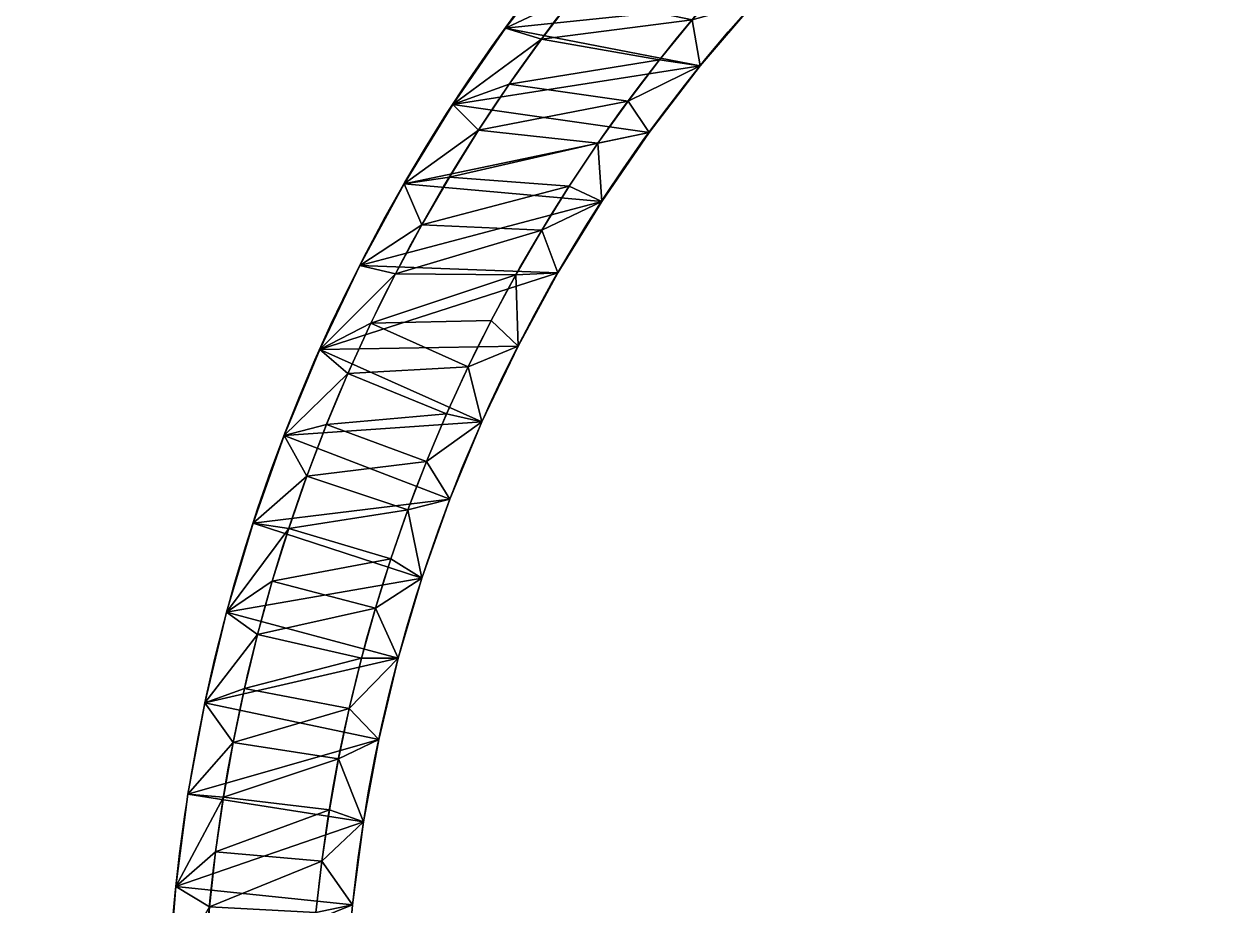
# Model space of a CAD drawing. Header units: millimetres. Extents: x 2995 to 3227, y 1383 to 1648.
# Drawn here: x 3117.37 to 3151, y 1598.6 to 1623.4 of the extents above; entities that cross this region are included whole.
import ezdxf

# ---------------------------------------------------------------- set-up
doc = ezdxf.new("R2010")
doc.units = ezdxf.units.MM

# ---------------------------------------------------------------- blocks, each defined once
blk = doc.blocks.new('Mastil_5')
for p, q in [((-28.508, -16.972, -3), (-28.508, -16.972, 5)), ((-28.679, -18.115, 5), (-28.679, -18.115, 4.5)), ((-26.638, -18.406, -3), (-26.638, -18.406, 5)), ((-27.521, -18.999, 5), (-27.521, -18.999, 4.5)), ((-24.697, -19.74, -3), (-24.697, -19.74, 5)), ((-26.335, -19.846, 5), (-26.335, -19.846, 4.5)), ((-25.123, -20.655, 5), (-25.123, -20.655, 4.5)), ((-22.688, -20.971, -3), (-22.688, -20.971, 5)), ((-29.267, -21.439, 5), (-29.267, -21.439, 4.5)), ((-23.887, -21.426, 5), (-23.887, -21.426, 4.5)), ((-22.626, -22.157, 5), (-22.626, -22.157, 4.5)), ((-20.618, -22.095, -3), (-20.618, -22.095, 5)), ((-29.577, -22.451, -3), (-29.577, -22.451, 5)), ((-27.999, -22.343, 5), (-27.999, -22.343, 4.5)), ((-21.343, -22.847, 5), (-21.343, -22.847, 4.5)), ((-26.703, -23.206, 5), (-26.703, -23.206, 4.5)), ((-20.038, -23.497, 5), (-20.038, -23.497, 4.5)), ((-27.42, -23.934, -3), (-27.42, -23.934, 5)), ((-25.381, -24.028, 5), (-25.381, -24.028, 4.5)), ((-18.714, -24.105, 5), (-18.714, -24.105, 4.5)), ((-16.315, -24.011, -3), (-16.315, -24.011, 5)), ((-24.032, -24.807, 5), (-24.032, -24.807, 4.5)), ((-17.371, -24.67, 5), (-17.371, -24.67, 4.5)), ((-16.011, -25.193, 5), (-16.011, -25.193, 4.5)), ((-25.188, -25.301, -3), (-25.188, -25.301, 5)), ((-22.66, -25.543, 5), (-22.66, -25.543, 4.5)), ((-11.835, -25.467, -3), (-11.835, -25.467, 5)), ((-21.265, -26.235, 5), (-21.265, -26.235, 4.5)), ((-13.244, -26.108, 5), (-13.244, -26.108, 4.5)), ((-9.544, -26.017, -3), (-9.544, -26.017, 5)), ((-22.888, -26.55, -3), (-22.888, -26.55, 5)), ((-11.841, -26.5, 5), (-11.841, -26.5, 4.5)), ((-7.228, -26.446, -3), (-7.228, -26.446, 5)), ((-19.849, -26.883, 5), (-19.849, -26.883, 4.5)), ((-10.425, -26.846, 5), (-10.425, -26.846, 4.5)), ((-4.892, -26.753, -3), (-4.892, -26.753, 5)), ((-9, -27.148, 5), (-9, -27.148, 4.5)), ((-18.413, -27.485, 5), (-18.413, -27.485, 4.5)), ((-7.565, -27.405, 5), (-7.565, -27.405, 4.5)), ((-20.525, -27.677, -3), (-20.525, -27.677, 5)), ((-6.123, -27.616, 5), (-6.123, -27.616, 4.5)), ((-16.959, -28.041, 5), (-16.959, -28.041, 4.5)), ((-15.487, -28.55, 5), (-15.487, -28.55, 4.5)), ((-12.5, -29.428, 5), (-12.5, -29.428, 4.5)), ((-10.987, -29.795, 5), (-10.987, -29.795, 4.5)), ((-9.462, -30.114, 5), (-9.462, -30.114, 4.5)), ((-7.929, -30.385, 5), (-7.929, -30.385, 4.5)), ((-6.388, -30.606, 5), (-6.388, -30.606, 4.5)), ((-10.584, -30.907, -3), (-10.584, -30.907, 5)), ((-8.01, -31.384, -3), (-8.01, -31.384, 5)), ((-5.415, -31.726, -3), (-5.415, -31.726, 5))]:
    blk.add_line(p, q)
at = {"color": 40, "true_color": 0xffcc32}
for p, q in [((-18.491, -23.11, -3), (-18.491, -23.11, 5)), ((-18.107, -28.679, -3), (-18.107, -28.679, 5))]:
    blk.add_line(p, q, dxfattribs=at)
at = {"color": 250, "true_color": 0x1e1e1e}
for p, q in [((-14.094, -24.798, -3), (-14.094, -24.798, 5)), ((-14.635, -25.673, 5), (-14.635, -25.673, 4.5)), ((-14.001, -29.013, 5), (-14.001, -29.013, 4.5)), ((-15.639, -29.553, -3), (-15.639, -29.553, 5)), ((-13.129, -30.296, -3), (-13.129, -30.296, 5))]:
    blk.add_line(p, q, dxfattribs=at)
at = {"color": 250, "true_color": 0x1e1e1e, "extrusion": (-1.32542e-14, 1.93609e-14, -1)}
blk.add_arc((0.188, 18, 3), 50, 235.605, 124.395, dxfattribs=at)
at = {"color": 250, "true_color": 0x1e1e1e, "extrusion": (-2.92362e-14, 8.12067e-15, -1)}
blk.add_arc((0.188, 18, -5), 50, 235.605, 124.395, dxfattribs=at)
at = {"color": 250, "true_color": 0x1e1e1e, "extrusion": (-3.96285e-15, 1.44009e-14, -1)}
for centre in [(0.188, 18, -5), (0.188, 18, -4.5)]:
    blk.add_arc(centre, 49, 254.6129, 105.3869, dxfattribs=at)
at = {"color": 250, "true_color": 0x1e1e1e, "extrusion": (-2.94873e-14, 2.2425e-16, -1)}
blk.add_arc((0.188, 18, 3), 45, 242, 118, dxfattribs=at)
at = {"color": 250, "true_color": 0x1e1e1e, "extrusion": (-3.07946e-14, -9.32328e-16, -1)}
blk.add_arc((0.188, 18, -5), 45, 242, 118, dxfattribs=at)
at = {"color": 250, "true_color": 0x1e1e1e, "extrusion": (-2.71615e-14, 6.55906e-14, -1)}
blk.add_arc((0.188, 18, -5), 46, 254.6129, 105.3869, dxfattribs=at)
at = {"color": 250, "true_color": 0x1e1e1e, "extrusion": (-2.71534e-14, 6.55611e-14, -1)}
blk.add_arc((0.188, 18, -4.5), 46, 254.6129, 105.3869, dxfattribs=at)
at = {"color": 250, "true_color": 0x1e1e1e}
mesh = blk.add_polyface(dxfattribs=at)
corners = [(-48.484, 5.059, -3), (-47.741, 33.451, -3), (-47.741, 2.549, -3), (-46.867, 35.918, -3), (-46.867, 0.082, -3), (-45.865, 38.337, -3), (-45.865, -2.337, -3), (-45.188, 18, -3), (-44.738, -4.7, -3), (-45.126, 15.645, -3), (-44.942, 13.296, -3), (-44.634, 10.96, -3), (-43.489, -7, -3), (-44.205, 8.644, -3), (-43.655, 6.353, -3), (-42.986, 4.094, -3), (-42.122, -9.232, -3), (-42.199, 1.873, -3), (-41.298, -0.303, -3), (-40.639, -11.389, -3), (-40.283, -2.43, -3), (-39.045, -13.466, -3), (-39.159, -4.5, -3), (-37.928, -6.509, -3), (-37.345, -15.457, -3), (-36.594, -8.45, -3), (-35.543, -17.355, -3), (-35.16, -10.319, -3), (-33.645, -19.157, -3), (-33.63, -12.111, -3), (-31.654, -20.857, -3), (-32.008, -13.82, -3), (-30.299, -15.442, -3), (-29.577, -22.451, -3), (-28.508, -16.972, -3), (-27.42, -23.934, -3), (-26.638, -18.406, -3), (-25.188, -25.301, -3), (-24.697, -19.74, -3)]
mesh.append_faces([[corners[k] for k in face] for face in [(0, 1, 2), (2, 3, 4), (4, 5, 6), (8, 11, 12), (12, 15, 16), (16, 18, 19), (19, 20, 21), (21, 23, 24), (24, 25, 26), (26, 27, 28), (28, 29, 30), (30, 32, 33), (33, 34, 35), (35, 36, 37)]], dxfattribs={"vtx0": -1, "vtx1": -1, "color": 250})
mesh.append_faces([[corners[k] for k in face] for face in [(7, 8, 6), (8, 7, 9), (8, 9, 10), (8, 10, 11), (12, 11, 13), (12, 13, 14), (12, 14, 15), (16, 15, 17), (16, 17, 18), (19, 18, 20), (21, 20, 22), (21, 22, 23), (24, 23, 25), (26, 25, 27), (28, 27, 29), (30, 29, 31), (30, 31, 32), (33, 32, 34), (35, 34, 36), (37, 36, 38)]], dxfattribs={"vtx0": -1, "vtx2": -1, "color": 250})
at = {"color": 1, "true_color": 0xff0000}
mesh = blk.add_polyface(dxfattribs=at)
corners = [(-49.137, 15.765, 4.5), (-49.18, 18.878, 4.5), (-49.183, 17.321, 4.5), (-49.128, 20.434, 4.5), (-49.041, 14.21, 4.5), (-49.026, 21.988, 4.5), (-48.896, 12.66, 4.5), (-48.874, 23.538, 4.5), (-48.702, 11.115, 4.5), (-48.674, 25.082, 4.5), (-48.459, 9.577, 4.5), (-48.424, 26.619, 4.5), (-48.167, 8.048, 4.5), (-48.126, 28.148, 4.5), (-47.826, 6.528, 4.5), (-47.779, 29.666, 4.5), (-47.438, 5.02, 4.5), (-47.385, 31.172, 4.5), (-47.001, 3.526, 4.5), (-46.942, 32.665, 4.5), (-46.518, 2.045, 4.5), (-46.453, 34.143, 4.5), (-45.988, 0.581, 4.5), (-46.182, 17.272, 4.5), (-46.136, 15.816, 4.5), (-46.044, 14.361, 4.5), (-45.906, 12.911, 4.5), (-45.411, -0.865, 4.5), (-45.722, 11.465, 4.5), (-45.492, 10.026, 4.5), (-45.216, 8.595, 4.5), (-44.789, -2.292, 4.5), (-44.896, 7.174, 4.5), (-44.531, 5.763, 4.5), (-44.121, -3.699, 4.5), (-44.121, 4.365, 4.5), (-43.41, -5.084, 4.5), (-43.667, 2.98, 4.5), (-43.169, 1.61, 4.5), (-42.654, -6.446, 4.5), (-42.629, 0.257, 4.5), (-41.856, -7.783, 4.5), (-42.045, -1.078, 4.5), (-41.42, -2.394, 4.5), (-41.016, -9.094, 4.5), (-40.753, -3.69, 4.5), (-40.134, -10.378, 4.5), (-40.046, -4.964, 4.5), (-39.213, -11.633, 4.5), (-39.299, -6.215, 4.5), (-38.512, -7.442, 4.5), (-38.251, -12.858, 4.5), (-37.687, -8.643, 4.5), (-37.252, -14.051, 4.5), (-36.824, -9.817, 4.5), (-36.215, -15.213, 4.5), (-35.925, -10.964, 4.5), (-35.141, -16.341, 4.5), (-34.989, -12.081, 4.5), (-34.032, -17.434, 4.5), (-34.019, -13.168, 4.5), (-32.889, -18.492, 4.5), (-33.015, -14.224, 4.5), (-31.978, -15.248, 4.5), (-31.713, -19.512, 4.5), (-30.909, -16.238, 4.5), (-30.505, -20.495, 4.5), (-29.809, -17.194, 4.5), (-29.267, -21.439, 4.5), (-28.679, -18.115, 4.5), (-27.999, -22.343, 4.5)]
mesh.append_faces([[corners[k] for k in face] for face in [(0, 1, 2)]], dxfattribs={"vtx0": -1, "color": 1})
mesh.append_faces([[corners[k] for k in face] for face in [(23, 22, 24), (24, 22, 25), (25, 22, 26), (26, 27, 28), (28, 27, 29), (29, 27, 30), (30, 31, 32), (32, 31, 33), (33, 34, 35), (35, 36, 37), (37, 36, 38), (38, 39, 40), (40, 41, 42), (42, 41, 43), (43, 44, 45), (45, 46, 47), (47, 48, 49), (49, 48, 50), (50, 51, 52), (52, 53, 54), (54, 55, 56), (56, 57, 58), (58, 59, 60), (60, 61, 62), (62, 61, 63), (63, 64, 65), (65, 66, 67), (67, 68, 69)]], dxfattribs={"vtx0": -1, "vtx1": -1, "color": 1})
mesh.append_faces([[corners[k] for k in face] for face in [(21, 22, 23)]], dxfattribs={"vtx0": -1, "vtx1": -1, "vtx2": -1, "color": 1})
mesh.append_faces([[corners[k] for k in face] for face in [(3, 0, 4), (5, 4, 6), (7, 6, 8), (9, 8, 10), (11, 10, 12), (13, 12, 14), (15, 14, 16), (17, 16, 18), (19, 18, 20), (21, 20, 22), (26, 22, 27), (30, 27, 31), (33, 31, 34), (35, 34, 36), (38, 36, 39), (40, 39, 41), (43, 41, 44), (45, 44, 46), (47, 46, 48), (50, 48, 51), (52, 51, 53), (54, 53, 55), (56, 55, 57), (58, 57, 59), (60, 59, 61), (63, 61, 64), (65, 64, 66), (67, 66, 68), (69, 68, 70)]], dxfattribs={"vtx0": -1, "vtx2": -1, "color": 1})
at = {"color": 250, "true_color": 0x1e1e1e}
mesh = blk.add_polyface(dxfattribs=at)
corners = [(-41.016, -9.094, 5), (-40.639, -11.389, 5), (-40.134, -10.378, 5), (-39.045, -13.466, 5), (-39.213, -11.633, 5), (-38.251, -12.858, 5), (-37.345, -15.457, 5), (-37.252, -14.051, 5), (-35.543, -17.355, 5), (-36.215, -15.213, 5), (-35.141, -16.341, 5), (-33.645, -19.157, 5), (-34.032, -17.434, 5), (-32.889, -18.492, 5), (-31.654, -20.857, 5), (-31.713, -19.512, 5), (-30.505, -20.495, 5), (-29.577, -22.451, 5), (-29.267, -21.439, 5), (-27.42, -23.934, 5), (-27.999, -22.343, 5), (-35.16, -10.319, 5), (-35.925, -10.964, 5), (-34.989, -12.081, 5), (-33.63, -12.111, 5), (-34.019, -13.168, 5), (-33.015, -14.224, 5), (-32.008, -13.82, 5), (-31.978, -15.248, 5), (-30.299, -15.442, 5), (-30.909, -16.238, 5), (-29.809, -17.194, 5), (-28.508, -16.972, 5), (-28.679, -18.115, 5), (-27.521, -18.999, 5), (-26.638, -18.406, 5)]
mesh.append_faces([[corners[k] for k in face] for face in [(0, 1, 2), (2, 3, 4), (4, 3, 5), (5, 6, 7), (7, 8, 9), (9, 8, 10), (10, 11, 12), (12, 11, 13), (13, 14, 15), (15, 14, 16), (16, 17, 18), (18, 19, 20), (21, 23, 24), (24, 26, 27), (27, 28, 29), (29, 31, 32), (32, 34, 35)]], dxfattribs={"vtx0": -1, "vtx1": -1, "color": 250})
mesh.append_faces([[corners[k] for k in face] for face in [(2, 1, 3), (5, 3, 6), (7, 6, 8), (10, 8, 11), (13, 11, 14), (16, 14, 17), (18, 17, 19), (21, 22, 23), (24, 23, 25), (24, 25, 26), (27, 26, 28), (29, 28, 30), (29, 30, 31), (32, 31, 33), (32, 33, 34)]], dxfattribs={"vtx0": -1, "vtx2": -1, "color": 250})
mesh = blk.add_polyface(dxfattribs=at)
corners = [(-30.299, -15.442, 5), (-28.508, -16.972, -3), (-30.299, -15.442, -3), (-28.508, -16.972, 5)]
mesh.append_faces([[corners[k] for k in face] for face in [(0, 1, 2), (1, 0, 3)]], dxfattribs={"vtx0": -1, "color": 250})
mesh = blk.add_polyface(dxfattribs=at)
corners = [(-28.508, -16.972, 5), (-26.638, -18.406, -3), (-28.508, -16.972, -3), (-26.638, -18.406, 5)]
mesh.append_faces([[corners[k] for k in face] for face in [(0, 1, 2), (1, 0, 3)]], dxfattribs={"vtx0": -1, "color": 250})
mesh = blk.add_polyface(dxfattribs=at)
corners = [(-28.679, -18.115, 5), (-29.809, -17.194, 4.5), (-28.679, -18.115, 4.5), (-29.809, -17.194, 5)]
mesh.append_faces([[corners[k] for k in face] for face in [(0, 1, 2), (1, 0, 3)]], dxfattribs={"vtx0": -1, "color": 250})
at = {"color": 1, "true_color": 0xff0000}
mesh = blk.add_polyface(dxfattribs=at)
corners = [(-28.679, -18.115, 4.5), (-27.999, -22.343, 4.5), (-27.521, -18.999, 4.5), (-26.703, -23.206, 4.5), (-26.335, -19.846, 4.5), (-25.381, -24.028, 4.5), (-25.123, -20.655, 4.5), (-24.032, -24.807, 4.5), (-23.887, -21.426, 4.5), (-22.66, -25.543, 4.5), (-22.626, -22.157, 4.5), (-21.265, -26.235, 4.5), (-21.343, -22.847, 4.5), (-20.038, -23.497, 4.5), (-19.849, -26.883, 4.5), (-18.714, -24.105, 4.5), (-18.413, -27.485, 4.5), (-17.371, -24.67, 4.5), (-16.959, -28.041, 4.5), (-16.011, -25.193, 4.5), (-15.487, -28.55, 4.5), (-14.635, -25.673, 4.5), (-14.001, -29.013, 4.5), (-13.244, -26.108, 4.5), (-12.5, -29.428, 4.5), (-11.841, -26.5, 4.5), (-10.987, -29.795, 4.5), (-10.425, -26.846, 4.5), (-9.462, -30.114, 4.5), (-9, -27.148, 4.5), (-7.929, -30.385, 4.5), (-7.565, -27.405, 4.5), (-6.388, -30.606, 4.5), (-6.123, -27.616, 4.5), (-4.84, -30.779, 4.5), (-4.675, -27.781, 4.5), (-3.288, -30.902, 4.5), (-3.223, -27.9, 4.5), (-1.732, -30.976, 4.5), (-1.768, -27.973, 4.5), (-0.311, -28, 4.5), (-0.176, -31, 4.5), (1.146, -27.981, 4.5), (1.381, -30.975, 4.5), (2.602, -27.915, 4.5), (2.937, -30.9, 4.5), (4.055, -27.804, 4.5), (4.489, -30.776, 4.5), (5.504, -27.647, 4.5), (6.036, -30.603, 4.5), (6.947, -27.443, 4.5), (7.578, -30.381, 4.5), (8.382, -27.195, 4.5), (9.111, -30.11, 4.5), (9.81, -26.9, 4.5), (10.635, -29.79, 4.5), (11.227, -26.561, 4.5), (12.148, -29.422, 4.5), (12.016, -26.346, 4.5), (12.054, -26.336, 4.5), (12.092, -26.327, 4.5)]
mesh.append_faces([[corners[k] for k in face] for face in [(0, 1, 2), (2, 3, 4), (4, 5, 6), (6, 7, 8), (8, 9, 10), (10, 11, 12), (12, 11, 13), (13, 14, 15), (15, 16, 17), (17, 18, 19), (19, 20, 21), (21, 22, 23), (23, 24, 25), (25, 26, 27), (27, 28, 29), (29, 30, 31), (31, 32, 33), (33, 34, 35), (35, 36, 37), (37, 38, 39), (39, 38, 40), (40, 41, 42), (42, 43, 44), (44, 45, 46), (46, 47, 48), (48, 49, 50), (50, 51, 52), (52, 53, 54), (54, 55, 56), (56, 57, 58), (58, 57, 59), (59, 57, 60)]], dxfattribs={"vtx0": -1, "vtx1": -1, "color": 1})
mesh.append_faces([[corners[k] for k in face] for face in [(2, 1, 3), (4, 3, 5), (6, 5, 7), (8, 7, 9), (10, 9, 11), (13, 11, 14), (15, 14, 16), (17, 16, 18), (19, 18, 20), (21, 20, 22), (23, 22, 24), (25, 24, 26), (27, 26, 28), (29, 28, 30), (31, 30, 32), (33, 32, 34), (35, 34, 36), (37, 36, 38), (40, 38, 41), (42, 41, 43), (44, 43, 45), (46, 45, 47), (48, 47, 49), (50, 49, 51), (52, 51, 53), (54, 53, 55), (56, 55, 57)]], dxfattribs={"vtx0": -1, "vtx2": -1, "color": 1})
at = {"color": 250, "true_color": 0x1e1e1e}
mesh = blk.add_polyface(dxfattribs=at)
corners = [(-27.521, -18.999, 5), (-28.679, -18.115, 4.5), (-27.521, -18.999, 4.5), (-28.679, -18.115, 5)]
mesh.append_faces([[corners[k] for k in face] for face in [(0, 1, 2), (1, 0, 3)]], dxfattribs={"vtx0": -1, "color": 250})
mesh = blk.add_polyface(dxfattribs=at)
corners = [(-27.999, -22.343, 5), (-27.42, -23.934, 5), (-26.703, -23.206, 5), (-25.188, -25.301, 5), (-25.381, -24.028, 5), (-24.032, -24.807, 5), (-22.888, -26.55, 5), (-22.66, -25.543, 5), (-20.525, -27.677, 5), (-21.265, -26.235, 5), (-19.849, -26.883, 5), (-18.107, -28.679, 5), (-18.413, -27.485, 5), (-16.959, -28.041, 5), (-15.639, -29.553, 5), (-15.487, -28.55, 5), (-13.129, -30.296, 5), (-14.001, -29.013, 5), (-26.638, -18.406, 5), (-27.521, -18.999, 5), (-26.335, -19.846, 5), (-24.697, -19.74, 5), (-25.123, -20.655, 5), (-23.887, -21.426, 5), (-22.688, -20.971, 5), (-22.626, -22.157, 5), (-20.618, -22.095, 5), (-21.343, -22.847, 5), (-20.038, -23.497, 5), (-18.491, -23.11, 5), (-18.714, -24.105, 5), (-17.371, -24.67, 5), (-16.315, -24.011, 5), (-16.011, -25.193, 5), (-14.094, -24.798, 5), (-14.635, -25.673, 5), (-13.244, -26.108, 5)]
mesh.append_faces([[corners[k] for k in face] for face in [(0, 1, 2), (2, 3, 4), (4, 3, 5), (5, 6, 7), (7, 8, 9), (9, 8, 10), (10, 11, 12), (12, 11, 13), (13, 14, 15), (15, 16, 17), (18, 20, 21), (21, 23, 24), (24, 25, 26), (26, 28, 29), (29, 31, 32), (32, 33, 34)]], dxfattribs={"vtx0": -1, "vtx1": -1, "color": 250})
mesh.append_faces([[corners[k] for k in face] for face in [(2, 1, 3), (5, 3, 6), (7, 6, 8), (10, 8, 11), (13, 11, 14), (15, 14, 16), (18, 19, 20), (21, 20, 22), (21, 22, 23), (24, 23, 25), (26, 25, 27), (26, 27, 28), (29, 28, 30), (29, 30, 31), (32, 31, 33), (34, 33, 35), (34, 35, 36)]], dxfattribs={"vtx0": -1, "vtx2": -1, "color": 250})
mesh = blk.add_polyface(dxfattribs=at)
corners = [(-26.638, -18.406, 5), (-24.697, -19.74, -3), (-26.638, -18.406, -3), (-24.697, -19.74, 5)]
mesh.append_faces([[corners[k] for k in face] for face in [(0, 1, 2), (1, 0, 3)]], dxfattribs={"vtx0": -1, "color": 250})
mesh = blk.add_polyface(dxfattribs=at)
corners = [(-26.335, -19.846, 5), (-27.521, -18.999, 4.5), (-26.335, -19.846, 4.5), (-27.521, -18.999, 5)]
mesh.append_faces([[corners[k] for k in face] for face in [(0, 1, 2), (1, 0, 3)]], dxfattribs={"vtx0": -1, "color": 250})
mesh = blk.add_polyface(dxfattribs=at)
corners = [(-25.188, -25.301, -3), (-24.697, -19.74, -3), (-22.888, -26.55, -3), (-22.688, -20.971, -3), (-20.525, -27.677, -3), (-20.618, -22.095, -3), (-18.491, -23.11, -3), (-18.107, -28.679, -3), (-16.315, -24.011, -3), (-15.639, -29.553, -3), (-14.094, -24.798, -3), (-13.129, -30.296, -3), (-11.835, -25.467, -3), (-10.584, -30.907, -3), (-9.544, -26.017, -3), (-8.01, -31.384, -3), (-7.228, -26.446, -3), (-5.415, -31.726, -3), (-4.892, -26.753, -3), (-2.805, -31.931, -3), (-2.543, -26.938, -3), (-0.188, -32, -3), (-0.188, -27, -3), (2.167, -26.938, -3), (2.429, -31.931, -3), (4.516, -26.753, -3), (5.038, -31.726, -3), (6.851, -26.446, -3), (7.634, -31.384, -3), (9.168, -26.017, -3), (10.207, -30.907, -3), (11.459, -25.467, -3), (12.753, -30.296, -3), (13.718, -24.798, -3), (15.263, -29.553, -3), (15.938, -24.011, -3), (17.73, -28.679, -3)]
mesh.append_faces([[corners[k] for k in face] for face in [(0, 1, 2), (2, 3, 4), (4, 6, 7), (7, 8, 9), (9, 10, 11), (11, 12, 13), (13, 14, 15), (15, 16, 17), (17, 18, 19), (19, 20, 21), (21, 23, 24), (24, 25, 26), (26, 27, 28), (28, 29, 30), (30, 31, 32), (32, 33, 34), (34, 35, 36)]], dxfattribs={"vtx0": -1, "vtx1": -1, "color": 250})
mesh.append_faces([[corners[k] for k in face] for face in [(2, 1, 3), (4, 3, 5), (4, 5, 6), (7, 6, 8), (9, 8, 10), (11, 10, 12), (13, 12, 14), (15, 14, 16), (17, 16, 18), (19, 18, 20), (21, 20, 22), (21, 22, 23), (24, 23, 25), (26, 25, 27), (28, 27, 29), (30, 29, 31), (32, 31, 33), (34, 33, 35)]], dxfattribs={"vtx0": -1, "vtx2": -1, "color": 250})
mesh = blk.add_polyface(dxfattribs=at)
corners = [(-24.697, -19.74, 5), (-22.688, -20.971, -3), (-24.697, -19.74, -3), (-22.688, -20.971, 5)]
mesh.append_faces([[corners[k] for k in face] for face in [(0, 1, 2), (1, 0, 3)]], dxfattribs={"vtx0": -1, "color": 250})
mesh = blk.add_polyface(dxfattribs=at)
corners = [(-25.123, -20.655, 5), (-26.335, -19.846, 4.5), (-25.123, -20.655, 4.5), (-26.335, -19.846, 5)]
mesh.append_faces([[corners[k] for k in face] for face in [(0, 1, 2), (1, 0, 3)]], dxfattribs={"vtx0": -1, "color": 250})
mesh = blk.add_polyface(dxfattribs=at)
corners = [(-30.505, -20.495, 5), (-29.267, -21.439, 4.5), (-30.505, -20.495, 4.5), (-29.267, -21.439, 5)]
mesh.append_faces([[corners[k] for k in face] for face in [(0, 1, 2), (1, 0, 3)]], dxfattribs={"vtx0": -1, "color": 250})
mesh = blk.add_polyface(dxfattribs=at)
corners = [(-23.887, -21.426, 5), (-25.123, -20.655, 4.5), (-23.887, -21.426, 4.5), (-25.123, -20.655, 5)]
mesh.append_faces([[corners[k] for k in face] for face in [(0, 1, 2), (1, 0, 3)]], dxfattribs={"vtx0": -1, "color": 250})
mesh = blk.add_polyface(dxfattribs=at)
corners = [(-29.577, -22.451, 5), (-31.654, -20.857, -3), (-29.577, -22.451, -3), (-31.654, -20.857, 5)]
mesh.append_faces([[corners[k] for k in face] for face in [(0, 1, 2), (1, 0, 3)]], dxfattribs={"vtx0": -1, "color": 250})
mesh = blk.add_polyface(dxfattribs=at)
corners = [(-22.688, -20.971, 5), (-20.618, -22.095, -3), (-22.688, -20.971, -3), (-20.618, -22.095, 5)]
mesh.append_faces([[corners[k] for k in face] for face in [(0, 1, 2), (1, 0, 3)]], dxfattribs={"vtx0": -1, "color": 250})
mesh = blk.add_polyface(dxfattribs=at)
corners = [(-29.267, -21.439, 4.5), (-27.999, -22.343, 5), (-27.999, -22.343, 4.5), (-29.267, -21.439, 5)]
mesh.append_faces([[corners[k] for k in face] for face in [(0, 1, 2), (1, 0, 3)]], dxfattribs={"vtx0": -1, "color": 250})
mesh = blk.add_polyface(dxfattribs=at)
corners = [(-22.626, -22.157, 5), (-23.887, -21.426, 4.5), (-22.626, -22.157, 4.5), (-23.887, -21.426, 5)]
mesh.append_faces([[corners[k] for k in face] for face in [(0, 1, 2), (1, 0, 3)]], dxfattribs={"vtx0": -1, "color": 250})
mesh = blk.add_polyface(dxfattribs=at)
corners = [(-21.343, -22.847, 5), (-22.626, -22.157, 4.5), (-21.343, -22.847, 4.5), (-22.626, -22.157, 5)]
mesh.append_faces([[corners[k] for k in face] for face in [(0, 1, 2), (1, 0, 3)]], dxfattribs={"vtx0": -1, "color": 250})
mesh = blk.add_polyface(dxfattribs=at)
corners = [(-20.618, -22.095, 5), (-18.491, -23.11, -3), (-20.618, -22.095, -3), (-18.491, -23.11, 5)]
mesh.append_faces([[corners[k] for k in face] for face in [(0, 1, 2), (1, 0, 3)]], dxfattribs={"vtx0": -1, "color": 250})
mesh = blk.add_polyface(dxfattribs=at)
corners = [(-27.42, -23.934, 5), (-29.577, -22.451, -3), (-27.42, -23.934, -3), (-29.577, -22.451, 5)]
mesh.append_faces([[corners[k] for k in face] for face in [(0, 1, 2), (1, 0, 3)]], dxfattribs={"vtx0": -1, "color": 250})
mesh = blk.add_polyface(dxfattribs=at)
corners = [(-27.999, -22.343, 5), (-26.703, -23.206, 4.5), (-27.999, -22.343, 4.5), (-26.703, -23.206, 5)]
mesh.append_faces([[corners[k] for k in face] for face in [(0, 1, 2), (1, 0, 3)]], dxfattribs={"vtx0": -1, "color": 250})
mesh = blk.add_polyface(dxfattribs=at)
corners = [(-20.038, -23.497, 5), (-21.343, -22.847, 4.5), (-20.038, -23.497, 4.5), (-21.343, -22.847, 5)]
mesh.append_faces([[corners[k] for k in face] for face in [(0, 1, 2), (1, 0, 3)]], dxfattribs={"vtx0": -1, "color": 250})
mesh = blk.add_polyface(dxfattribs=at)
corners = [(-26.703, -23.206, 4.5), (-25.381, -24.028, 5), (-25.381, -24.028, 4.5), (-26.703, -23.206, 5)]
mesh.append_faces([[corners[k] for k in face] for face in [(0, 1, 2), (1, 0, 3)]], dxfattribs={"vtx0": -1, "color": 250})
mesh = blk.add_polyface(dxfattribs=at)
corners = [(-18.491, -23.11, 5), (-16.315, -24.011, -3), (-18.491, -23.11, -3), (-16.315, -24.011, 5)]
mesh.append_faces([[corners[k] for k in face] for face in [(0, 1, 2), (1, 0, 3)]], dxfattribs={"vtx0": -1, "color": 250})
mesh = blk.add_polyface(dxfattribs=at)
corners = [(-18.714, -24.105, 5), (-20.038, -23.497, 4.5), (-18.714, -24.105, 4.5), (-20.038, -23.497, 5)]
mesh.append_faces([[corners[k] for k in face] for face in [(0, 1, 2), (1, 0, 3)]], dxfattribs={"vtx0": -1, "color": 250})
mesh = blk.add_polyface(dxfattribs=at)
corners = [(-25.188, -25.301, -3), (-27.42, -23.934, 5), (-27.42, -23.934, -3), (-25.188, -25.301, 5)]
mesh.append_faces([[corners[k] for k in face] for face in [(0, 1, 2), (1, 0, 3)]], dxfattribs={"vtx0": -1, "color": 250})
mesh = blk.add_polyface(dxfattribs=at)
corners = [(-25.381, -24.028, 5), (-24.032, -24.807, 4.5), (-25.381, -24.028, 4.5), (-24.032, -24.807, 5)]
mesh.append_faces([[corners[k] for k in face] for face in [(0, 1, 2), (1, 0, 3)]], dxfattribs={"vtx0": -1, "color": 250})
mesh = blk.add_polyface(dxfattribs=at)
corners = [(-17.371, -24.67, 5), (-18.714, -24.105, 4.5), (-17.371, -24.67, 4.5), (-18.714, -24.105, 5)]
mesh.append_faces([[corners[k] for k in face] for face in [(0, 1, 2), (1, 0, 3)]], dxfattribs={"vtx0": -1, "color": 250})
mesh = blk.add_polyface(dxfattribs=at)
corners = [(-16.315, -24.011, 5), (-14.094, -24.798, -3), (-16.315, -24.011, -3), (-14.094, -24.798, 5)]
mesh.append_faces([[corners[k] for k in face] for face in [(0, 1, 2), (1, 0, 3)]], dxfattribs={"vtx0": -1, "color": 250})
mesh = blk.add_polyface(dxfattribs=at)
corners = [(-24.032, -24.807, 4.5), (-22.66, -25.543, 5), (-22.66, -25.543, 4.5), (-24.032, -24.807, 5)]
mesh.append_faces([[corners[k] for k in face] for face in [(0, 1, 2), (1, 0, 3)]], dxfattribs={"vtx0": -1, "color": 250})
mesh = blk.add_polyface(dxfattribs=at)
corners = [(-16.011, -25.193, 5), (-17.371, -24.67, 4.5), (-16.011, -25.193, 4.5), (-17.371, -24.67, 5)]
mesh.append_faces([[corners[k] for k in face] for face in [(0, 1, 2), (1, 0, 3)]], dxfattribs={"vtx0": -1, "color": 250})
mesh = blk.add_polyface(dxfattribs=at)
corners = [(-14.094, -24.798, 5), (-11.835, -25.467, -3), (-14.094, -24.798, -3), (-11.835, -25.467, 5)]
mesh.append_faces([[corners[k] for k in face] for face in [(0, 1, 2), (1, 0, 3)]], dxfattribs={"vtx0": -1, "color": 250})
mesh = blk.add_polyface(dxfattribs=at)
corners = [(-14.001, -29.013, 5), (-13.129, -30.296, 5), (-12.5, -29.428, 5), (-10.584, -30.907, 5), (-10.987, -29.795, 5), (-9.462, -30.114, 5), (-8.01, -31.384, 5), (-7.929, -30.385, 5), (-5.415, -31.726, 5), (-6.388, -30.606, 5), (-4.84, -30.779, 5), (-2.805, -31.931, 5), (-3.288, -30.902, 5), (-1.732, -30.976, 5), (-0.188, -32, 5), (-0.176, -31, 5), (2.429, -31.931, 5), (-14.094, -24.798, 5), (-13.244, -26.108, 5), (-11.835, -25.467, 5), (-11.841, -26.5, 5), (-10.425, -26.846, 5), (-9.544, -26.017, 5), (-9, -27.148, 5), (-7.228, -26.446, 5), (-7.565, -27.405, 5), (-6.123, -27.616, 5), (-4.892, -26.753, 5), (-4.675, -27.781, 5), (-2.543, -26.938, 5), (-3.223, -27.9, 5), (-1.768, -27.973, 5), (-0.188, -27, 5), (-0.311, -28, 5), (1.146, -27.981, 5), (2.167, -26.938, 5)]
mesh.append_faces([[corners[k] for k in face] for face in [(0, 1, 2), (2, 3, 4), (4, 3, 5), (5, 6, 7), (7, 8, 9), (9, 8, 10), (10, 11, 12), (12, 11, 13), (13, 14, 15), (17, 18, 19), (19, 21, 22), (22, 23, 24), (24, 26, 27), (27, 28, 29), (29, 31, 32), (32, 34, 35)]], dxfattribs={"vtx0": -1, "vtx1": -1, "color": 250})
mesh.append_faces([[corners[k] for k in face] for face in [(2, 1, 3), (5, 3, 6), (7, 6, 8), (10, 8, 11), (13, 11, 14), (15, 14, 16), (19, 18, 20), (19, 20, 21), (22, 21, 23), (24, 23, 25), (24, 25, 26), (27, 26, 28), (29, 28, 30), (29, 30, 31), (32, 31, 33), (32, 33, 34)]], dxfattribs={"vtx0": -1, "vtx2": -1, "color": 250})
mesh = blk.add_polyface(dxfattribs=at)
corners = [(-14.635, -25.673, 5), (-16.011, -25.193, 4.5), (-14.635, -25.673, 4.5), (-16.011, -25.193, 5)]
mesh.append_faces([[corners[k] for k in face] for face in [(0, 1, 2), (1, 0, 3)]], dxfattribs={"vtx0": -1, "color": 250})
mesh = blk.add_polyface(dxfattribs=at)
corners = [(-22.888, -26.55, 5), (-25.188, -25.301, -3), (-22.888, -26.55, -3), (-25.188, -25.301, 5)]
mesh.append_faces([[corners[k] for k in face] for face in [(0, 1, 2), (1, 0, 3)]], dxfattribs={"vtx0": -1, "color": 250})
mesh = blk.add_polyface(dxfattribs=at)
corners = [(-22.66, -25.543, 5), (-21.265, -26.235, 4.5), (-22.66, -25.543, 4.5), (-21.265, -26.235, 5)]
mesh.append_faces([[corners[k] for k in face] for face in [(0, 1, 2), (1, 0, 3)]], dxfattribs={"vtx0": -1, "color": 250})
mesh = blk.add_polyface(dxfattribs=at)
corners = [(-11.835, -25.467, 5), (-9.544, -26.017, -3), (-11.835, -25.467, -3), (-9.544, -26.017, 5)]
mesh.append_faces([[corners[k] for k in face] for face in [(0, 1, 2), (1, 0, 3)]], dxfattribs={"vtx0": -1, "color": 250})
mesh = blk.add_polyface(dxfattribs=at)
corners = [(-13.244, -26.108, 5), (-14.635, -25.673, 4.5), (-13.244, -26.108, 4.5), (-14.635, -25.673, 5)]
mesh.append_faces([[corners[k] for k in face] for face in [(0, 1, 2), (1, 0, 3)]], dxfattribs={"vtx0": -1, "color": 250})
mesh = blk.add_polyface(dxfattribs=at)
corners = [(-21.265, -26.235, 5), (-19.849, -26.883, 4.5), (-21.265, -26.235, 4.5), (-19.849, -26.883, 5)]
mesh.append_faces([[corners[k] for k in face] for face in [(0, 1, 2), (1, 0, 3)]], dxfattribs={"vtx0": -1, "color": 250})
mesh = blk.add_polyface(dxfattribs=at)
corners = [(-11.841, -26.5, 5), (-13.244, -26.108, 4.5), (-11.841, -26.5, 4.5), (-13.244, -26.108, 5)]
mesh.append_faces([[corners[k] for k in face] for face in [(0, 1, 2), (1, 0, 3)]], dxfattribs={"vtx0": -1, "color": 250})
mesh = blk.add_polyface(dxfattribs=at)
corners = [(-9.544, -26.017, 5), (-7.228, -26.446, -3), (-9.544, -26.017, -3), (-7.228, -26.446, 5)]
mesh.append_faces([[corners[k] for k in face] for face in [(0, 1, 2), (1, 0, 3)]], dxfattribs={"vtx0": -1, "color": 250})
mesh = blk.add_polyface(dxfattribs=at)
corners = [(-20.525, -27.677, -3), (-22.888, -26.55, 5), (-22.888, -26.55, -3), (-20.525, -27.677, 5)]
mesh.append_faces([[corners[k] for k in face] for face in [(0, 1, 2), (1, 0, 3)]], dxfattribs={"vtx0": -1, "color": 250})
mesh = blk.add_polyface(dxfattribs=at)
corners = [(-10.425, -26.846, 5), (-11.841, -26.5, 4.5), (-10.425, -26.846, 4.5), (-11.841, -26.5, 5)]
mesh.append_faces([[corners[k] for k in face] for face in [(0, 1, 2), (1, 0, 3)]], dxfattribs={"vtx0": -1, "color": 250})
mesh = blk.add_polyface(dxfattribs=at)
corners = [(-7.228, -26.446, -3), (-4.892, -26.753, 5), (-4.892, -26.753, -3), (-7.228, -26.446, 5)]
mesh.append_faces([[corners[k] for k in face] for face in [(0, 1, 2), (1, 0, 3)]], dxfattribs={"vtx0": -1, "color": 250})
mesh = blk.add_polyface(dxfattribs=at)
corners = [(-19.849, -26.883, 4.5), (-18.413, -27.485, 5), (-18.413, -27.485, 4.5), (-19.849, -26.883, 5)]
mesh.append_faces([[corners[k] for k in face] for face in [(0, 1, 2), (1, 0, 3)]], dxfattribs={"vtx0": -1, "color": 250})
mesh = blk.add_polyface(dxfattribs=at)
corners = [(-9, -27.148, 5), (-10.425, -26.846, 4.5), (-9, -27.148, 4.5), (-10.425, -26.846, 5)]
mesh.append_faces([[corners[k] for k in face] for face in [(0, 1, 2), (1, 0, 3)]], dxfattribs={"vtx0": -1, "color": 250})
mesh = blk.add_polyface(dxfattribs=at)
corners = [(-4.892, -26.753, -3), (-2.543, -26.938, 5), (-2.543, -26.938, -3), (-4.892, -26.753, 5)]
mesh.append_faces([[corners[k] for k in face] for face in [(0, 1, 2), (1, 0, 3)]], dxfattribs={"vtx0": -1, "color": 250})
mesh = blk.add_polyface(dxfattribs=at)
corners = [(-7.565, -27.405, 5), (-9, -27.148, 4.5), (-7.565, -27.405, 4.5), (-9, -27.148, 5)]
mesh.append_faces([[corners[k] for k in face] for face in [(0, 1, 2), (1, 0, 3)]], dxfattribs={"vtx0": -1, "color": 250})
mesh = blk.add_polyface(dxfattribs=at)
corners = [(-18.413, -27.485, 5), (-16.959, -28.041, 4.5), (-18.413, -27.485, 4.5), (-16.959, -28.041, 5)]
mesh.append_faces([[corners[k] for k in face] for face in [(0, 1, 2), (1, 0, 3)]], dxfattribs={"vtx0": -1, "color": 250})
mesh = blk.add_polyface(dxfattribs=at)
corners = [(-6.123, -27.616, 5), (-7.565, -27.405, 4.5), (-6.123, -27.616, 4.5), (-7.565, -27.405, 5)]
mesh.append_faces([[corners[k] for k in face] for face in [(0, 1, 2), (1, 0, 3)]], dxfattribs={"vtx0": -1, "color": 250})
mesh = blk.add_polyface(dxfattribs=at)
corners = [(-18.107, -28.679, 5), (-20.525, -27.677, -3), (-18.107, -28.679, -3), (-20.525, -27.677, 5)]
mesh.append_faces([[corners[k] for k in face] for face in [(0, 1, 2), (1, 0, 3)]], dxfattribs={"vtx0": -1, "color": 250})
mesh = blk.add_polyface(dxfattribs=at)
corners = [(-4.675, -27.781, 5), (-6.123, -27.616, 4.5), (-4.675, -27.781, 4.5), (-6.123, -27.616, 5)]
mesh.append_faces([[corners[k] for k in face] for face in [(0, 1, 2), (1, 0, 3)]], dxfattribs={"vtx0": -1, "color": 250})
mesh = blk.add_polyface(dxfattribs=at)
corners = [(-16.959, -28.041, 5), (-15.487, -28.55, 4.5), (-16.959, -28.041, 4.5), (-15.487, -28.55, 5)]
mesh.append_faces([[corners[k] for k in face] for face in [(0, 1, 2), (1, 0, 3)]], dxfattribs={"vtx0": -1, "color": 250})
mesh = blk.add_polyface(dxfattribs=at)
corners = [(-15.487, -28.55, 5), (-14.001, -29.013, 4.5), (-15.487, -28.55, 4.5), (-14.001, -29.013, 5)]
mesh.append_faces([[corners[k] for k in face] for face in [(0, 1, 2), (1, 0, 3)]], dxfattribs={"vtx0": -1, "color": 250})
mesh = blk.add_polyface(dxfattribs=at)
corners = [(-15.639, -29.553, 5), (-18.107, -28.679, -3), (-15.639, -29.553, -3), (-18.107, -28.679, 5)]
mesh.append_faces([[corners[k] for k in face] for face in [(0, 1, 2), (1, 0, 3)]], dxfattribs={"vtx0": -1, "color": 250})
mesh = blk.add_polyface(dxfattribs=at)
corners = [(-14.001, -29.013, 5), (-12.5, -29.428, 4.5), (-14.001, -29.013, 4.5), (-12.5, -29.428, 5)]
mesh.append_faces([[corners[k] for k in face] for face in [(0, 1, 2), (1, 0, 3)]], dxfattribs={"vtx0": -1, "color": 250})
mesh = blk.add_polyface(dxfattribs=at)
corners = [(-13.129, -30.296, 5), (-15.639, -29.553, -3), (-13.129, -30.296, -3), (-15.639, -29.553, 5)]
mesh.append_faces([[corners[k] for k in face] for face in [(0, 1, 2), (1, 0, 3)]], dxfattribs={"vtx0": -1, "color": 250})
mesh = blk.add_polyface(dxfattribs=at)
corners = [(-12.5, -29.428, 5), (-10.987, -29.795, 4.5), (-12.5, -29.428, 4.5), (-10.987, -29.795, 5)]
mesh.append_faces([[corners[k] for k in face] for face in [(0, 1, 2), (1, 0, 3)]], dxfattribs={"vtx0": -1, "color": 250})
mesh = blk.add_polyface(dxfattribs=at)
corners = [(-10.987, -29.795, 5), (-9.462, -30.114, 4.5), (-10.987, -29.795, 4.5), (-9.462, -30.114, 5)]
mesh.append_faces([[corners[k] for k in face] for face in [(0, 1, 2), (1, 0, 3)]], dxfattribs={"vtx0": -1, "color": 250})
mesh = blk.add_polyface(dxfattribs=at)
corners = [(-9.462, -30.114, 4.5), (-7.929, -30.385, 5), (-7.929, -30.385, 4.5), (-9.462, -30.114, 5)]
mesh.append_faces([[corners[k] for k in face] for face in [(0, 1, 2), (1, 0, 3)]], dxfattribs={"vtx0": -1, "color": 250})
mesh = blk.add_polyface(dxfattribs=at)
corners = [(-10.584, -30.907, 5), (-13.129, -30.296, -3), (-10.584, -30.907, -3), (-13.129, -30.296, 5)]
mesh.append_faces([[corners[k] for k in face] for face in [(0, 1, 2), (1, 0, 3)]], dxfattribs={"vtx0": -1, "color": 250})
mesh = blk.add_polyface(dxfattribs=at)
corners = [(-7.929, -30.385, 5), (-6.388, -30.606, 4.5), (-7.929, -30.385, 4.5), (-6.388, -30.606, 5)]
mesh.append_faces([[corners[k] for k in face] for face in [(0, 1, 2), (1, 0, 3)]], dxfattribs={"vtx0": -1, "color": 250})
mesh = blk.add_polyface(dxfattribs=at)
corners = [(-6.388, -30.606, 5), (-4.84, -30.779, 4.5), (-6.388, -30.606, 4.5), (-4.84, -30.779, 5)]
mesh.append_faces([[corners[k] for k in face] for face in [(0, 1, 2), (1, 0, 3)]], dxfattribs={"vtx0": -1, "color": 250})
mesh = blk.add_polyface(dxfattribs=at)
corners = [(-8.01, -31.384, -3), (-10.584, -30.907, 5), (-10.584, -30.907, -3), (-8.01, -31.384, 5)]
mesh.append_faces([[corners[k] for k in face] for face in [(0, 1, 2), (1, 0, 3)]], dxfattribs={"vtx0": -1, "color": 250})
mesh = blk.add_polyface(dxfattribs=at)
corners = [(-5.415, -31.726, 5), (-8.01, -31.384, -3), (-5.415, -31.726, -3), (-8.01, -31.384, 5)]
mesh.append_faces([[corners[k] for k in face] for face in [(0, 1, 2), (1, 0, 3)]], dxfattribs={"vtx0": -1, "color": 250})
mesh = blk.add_polyface(dxfattribs=at)
corners = [(-2.805, -31.931, -3), (-5.415, -31.726, 5), (-5.415, -31.726, -3), (-2.805, -31.931, 5)]
mesh.append_faces([[corners[k] for k in face] for face in [(0, 1, 2), (1, 0, 3)]], dxfattribs={"vtx0": -1, "color": 250})

msp = doc.modelspace()

# ---------------------------------------------------------------- block references
at = {"rotation": 270}
msp.add_blockref('Mastil_5', (3153.368, 1593.71, 3), dxfattribs=at)

doc.saveas('drawing.dxf')
